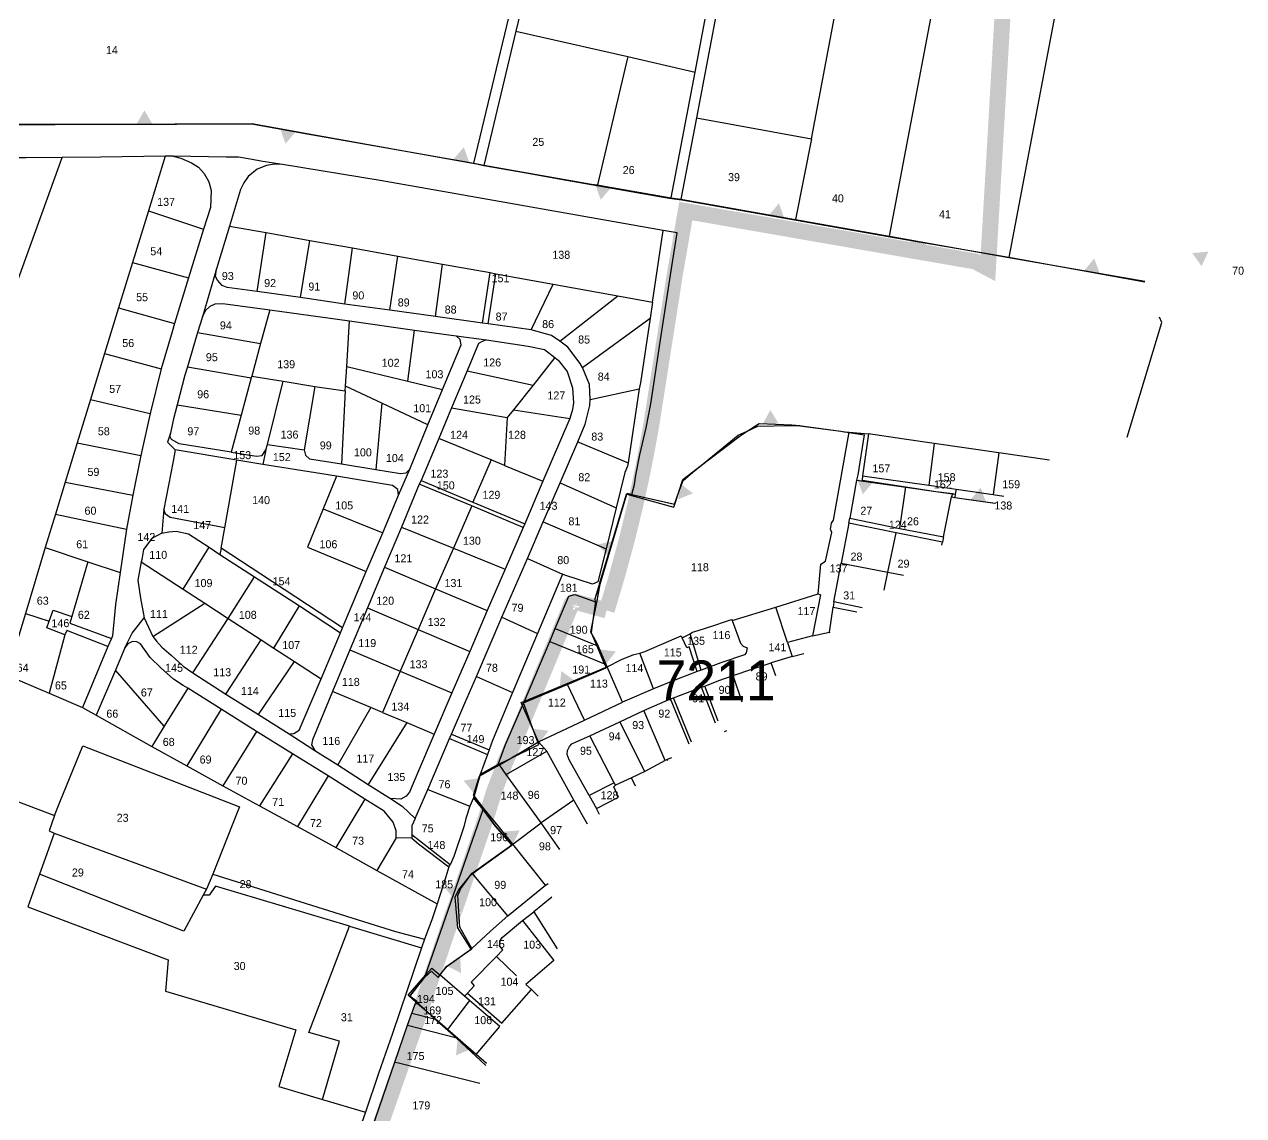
# Model space of a CAD drawing. Extents: x -493 to 187849, y -1657 to 664362.
# Drawn here: x 184968 to 185730, y 659856 to 660538 of the extents above; entities that cross this region are included whole.
import ezdxf

# ---------------------------------------------------------------- set-up
doc = ezdxf.new("R2010")
doc.units = 0
doc.header["$MEASUREMENT"] = 0
doc.layers.get('0').update_dxf_attribs({"linetype": 'CONTINUOUS'})
for name, color, linetype in [('0DXF_GUSH', 3, 'CONTINUOUS'), ('0G_GV_LIN', 10, 'CONTINUOUS'), ('1DXF_GUSH', 3, 'CONTINUOUS'), ('1G_GV_LIN', 1, 'CONTINUOUS'), ('BOUNDARY', 1, 'CONTINUOUS'), ('GBOUND_BOUNDARY', 5, 'CONTINUOUS')]:
    doc.layers.add(name, color=color, linetype=linetype)
doc.styles.get("Standard").update_dxf_attribs({"font": 'dimheb.shx'})

# ---------------------------------------------------------------- blocks, each defined once
blk = doc.blocks.new('TVC_FENCE')
blk.add_solid([(-0.5, 0), (0.5, 0), (0, 0.866)])

msp = doc.modelspace()

# ---------------------------------------------------------------- linework, layer by layer
at = {"layer": '0DXF_GUSH'}
for points in [[(185298.7, 660630.38), (185275.52, 660533.38)], [(185508.88, 660405.38), (185548.55, 660615.06)], [(185387.38, 660507.88), (185405.69, 660605.44)], [(185623.27, 660601.81), (185583.47, 660392.06)], [(185408.83, 660588.25), (185388.19, 660479.38)], [(185460.08, 660466.19), (185480.77, 660575.63)], [(185249.23, 660451.06), (185271.06, 660542)], [(185275.52, 660533.38), (185255.41, 660449.41)], [(185275.52, 660533.38), (185345.34, 660517.63)], [(185345.34, 660517.63), (185326.42, 660437.44)], [(185345.34, 660517.63), (185387.38, 660507.88)], [(185372.38, 660429.38), (185387.38, 660507.88)], [(185388.19, 660479.38), (185378.5, 660428.56)], [(185388.19, 660479.38), (185460.08, 660466.19)], [(185583.47, 660392.06), (185512.86, 660404.13), (185379.09, 660427.81), (185371.23, 660428.88), (185307.14, 660440.06), (185255.41, 660449.41), (185141.62, 660469.98), (185131.41, 660471.82), (185111.63, 660475.36), (185110.87, 660475.5), (185063.36, 660475.44), (185062.31, 660475.43), (184987.67, 660475.16), (184964.96, 660475.08)], [(184964.96, 660475.08), (184987.67, 660475.16), (185062.31, 660475.43), (185063.36, 660475.44), (185110.87, 660475.5), (185111.63, 660475.36), (185131.41, 660471.82), (185141.62, 660469.98), (185249.23, 660451.06)], [(185460.08, 660466.19), (185450.2, 660415.81)], [(184704.69, 660378.06), (184933.72, 660294.69), (184952.59, 660346.06), (184992, 660454.56)], [(184992, 660454.56), (184969.63, 660454.38), (184938.8, 660454.31), (184840.66, 660454.06), (184720.78, 660454.06)], [(185056.45, 660455.25), (185016.14, 660454.81), (184992, 660454.56)], [(185056.45, 660455.25), (185045.86, 660421.25)], [(185061.3, 660455.31), (185056.45, 660455.25)], [(185129.56, 660450.06), (185116.16, 660452.31), (185110.63, 660453.25), (185102.23, 660454.75), (185094.48, 660454.75), (185061.3, 660455.31)], [(185061.3, 660455.31), (185066.06, 660454.06), (185072.88, 660451.13), (185077.16, 660448.44), (185080.81, 660444.56), (185083.66, 660439.38), (185085, 660433.88), (185084.59, 660423.19), (185080.34, 660409.69)], [(185129.56, 660450.06), (185124.58, 660450.25), (185119.66, 660449.5), (185113.75, 660447.31), (185108.19, 660442.56), (185105.41, 660438.63), (185103.39, 660434.56), (185096.52, 660411.69)], [(185367.52, 660409), (185227.38, 660433.69), (185190.73, 660440.13), (185129.56, 660450.06)], [(185249.23, 660451.06), (185255.41, 660449.41)], [(185255.41, 660449.41), (185322.77, 660437.94), (185326.42, 660437.44)], [(185326.42, 660437.44), (185330.73, 660436.5), (185372.38, 660429.38)], [(185372.38, 660429.38), (185378.5, 660428.56)], [(185378.5, 660428.56), (185450.2, 660415.81)], [(185045.86, 660421.25), (185035.98, 660388.94)], [(185045.86, 660421.25), (185080.34, 660409.69)], [(185450.2, 660415.81), (185508.88, 660405.38)], [(185080.34, 660409.69), (185070.94, 660379.31)], [(185096.52, 660411.69), (185088.48, 660384.88)], [(185096.52, 660411.69), (185119.47, 660407.63)], [(185360.86, 660364.13), (185367.52, 660409)], [(185376.2, 660407.5), (185367.52, 660409)], [(185113.88, 660370.75), (185119.47, 660407.63)], [(185119.47, 660407.63), (185146.8, 660402.75)], [(185140.86, 660367), (185146.8, 660402.75)], [(185146.8, 660402.75), (185173.44, 660398)], [(185372.98, 660386.5), (185376.2, 660407.5)], [(185508.88, 660405.38), (185583.47, 660392.06)], [(185168.56, 660362.94), (185173.44, 660398)], [(185173.44, 660398), (185201.72, 660392.88)], [(185196.63, 660359.13), (185201.72, 660392.88)], [(185201.72, 660392.88), (185229.52, 660387.88)], [(185035.98, 660388.94), (185027.19, 660360.56)], [(185035.98, 660388.94), (185070.94, 660379.31)], [(185225.34, 660355.19), (185229.52, 660387.88)], [(185229.52, 660387.88), (185259.34, 660382.63)], [(185347.88, 660243.91), (185349.61, 660250.25), (185350.47, 660255.94), (185352.98, 660268.69), (185356.86, 660285.63), (185359.7, 660300.69), (185366.19, 660343.25), (185372.98, 660386.5)], [(185583.47, 660392.06), (185668.44, 660377.2)], [(185668.38, 660376.66), (185583.47, 660392.06)], [(185070.94, 660379.31), (185062.13, 660350.88)], [(185088.48, 660384.88), (185079.66, 660354.94)], [(185113.88, 660370.75), (185095.09, 660373.38), (185092.03, 660374.5), (185089.11, 660377.81), (185087.91, 660380.06), (185088.48, 660384.88)], [(185254.64, 660351.06), (185259.34, 660382.63)], [(185258.08, 660350.56), (185262.91, 660381.88)], [(185259.34, 660382.63), (185262.91, 660381.88)], [(185262.91, 660381.88), (185298.81, 660375.38)], [(185140.86, 660367), (185113.88, 660370.75)], [(185284.92, 660346.81), (185298.81, 660375.38)], [(185298.81, 660375.38), (185339.16, 660368.06)], [(185079.66, 660354.94), (185081.64, 660358.94), (185084.44, 660361.63), (185087.69, 660363.06), (185092.45, 660363.31), (185121.67, 660359.25)], [(185168.56, 660362.94), (185140.86, 660367)], [(185196.63, 660359.13), (185168.56, 660362.94)], [(185303, 660339.69), (185339.16, 660368.06)], [(185339.16, 660368.06), (185360.86, 660364.13)], [(185360.86, 660364.13), (185359.44, 660354.13)], [(185027.19, 660360.56), (185018.47, 660332.13)], [(185027.19, 660360.56), (185062.13, 660350.88)], [(185079.66, 660354.94), (185076.59, 660345.25)], [(185121.67, 660359.25), (185115.95, 660338.31)], [(185121.67, 660359.25), (185171.56, 660352.38)], [(185225.34, 660355.19), (185196.63, 660359.13)], [(185254.64, 660351.06), (185225.34, 660355.19)], [(185657.3, 660279.75), (185678.92, 660351.5), (185677.58, 660354.75)], [(185062.13, 660350.88), (185060.83, 660345.63), (185053.78, 660322.56)], [(185169.75, 660323.94), (185171.56, 660352.38)], [(185171.56, 660352.38), (185212.03, 660346.69)], [(185258.08, 660350.56), (185254.64, 660351.06)], [(185284.92, 660346.81), (185258.08, 660350.56)], [(185316.97, 660323.38), (185359.44, 660354.13)], [(185359.44, 660354.13), (185353.27, 660313.81), (185352.39, 660310)], [(185076.59, 660345.25), (185070.22, 660323.69)], [(185076.59, 660345.25), (185115.95, 660338.31)], [(185208.02, 660314.69), (185212.03, 660346.69)], [(185212.03, 660346.69), (185238.11, 660343.06)], [(185229.64, 660309.5), (185241.3, 660337.5), (185240.63, 660340.88), (185238.11, 660343.06)], [(185238.11, 660343.06), (185257, 660340.5)], [(185257, 660340.5), (185254.34, 660339.5), (185252.13, 660338.19), (185244.95, 660321.19)], [(185257, 660340.5), (185283.22, 660336.69), (185293.31, 660334.5), (185299.86, 660329.44)], [(185303, 660339.69), (185297.63, 660343.38), (185284.92, 660346.81)], [(185316.97, 660323.38), (185315.66, 660325.88), (185307.94, 660336.06), (185303, 660339.69)], [(185018.47, 660332.13), (185009.78, 660303.31)], [(185018.47, 660332.13), (185053.78, 660322.56)], [(185115.95, 660338.31), (185110.44, 660317.94)], [(185299.86, 660329.44), (185286.19, 660312.25)], [(185299.86, 660329.44), (185301.91, 660327.94), (185307.56, 660320.88), (185310.75, 660310.5), (185311.41, 660301.31), (185310.84, 660297.06), (185309.14, 660291.5)], [(185053.78, 660322.56), (185046.95, 660294.56)], [(185070.22, 660323.69), (185068.69, 660318.5), (185063.8, 660299.88)], [(185070.22, 660323.69), (185110.14, 660316.75)], [(185110.14, 660316.75), (185103.88, 660293.44)], [(185110.44, 660317.94), (185110.14, 660316.75)], [(185110.44, 660317.94), (185130.17, 660314.81)], [(185169.08, 660311.63), (185169.75, 660323.94)], [(185169.75, 660323.94), (185208.02, 660314.69)], [(185244.95, 660321.19), (185235.25, 660298.13)], [(185244.95, 660321.19), (185286.19, 660312.25)], [(185321.8, 660303.38), (185321.36, 660312.75), (185316.97, 660323.38)], [(185120.3, 660275.25), (185130.17, 660314.81)], [(185130.17, 660314.81), (185149.8, 660311.5)], [(185149.8, 660311.5), (185143.14, 660271.75)], [(185149.8, 660311.5), (185168.88, 660308.69)], [(185168.88, 660308.69), (185169.08, 660311.63)], [(185191.73, 660301.06), (185169.08, 660311.63)], [(185208.02, 660314.69), (185229.64, 660309.5)], [(185220.48, 660287.5), (185229.64, 660309.5)], [(185286.19, 660312.25), (185273.94, 660296.94)], [(185321.8, 660303.38), (185352.39, 660310)], [(185352.39, 660310), (185345.55, 660263.69)], [(185009.78, 660303.31), (185001.36, 660276.13)], [(185009.78, 660303.31), (185046.95, 660294.56)], [(185168.88, 660308.69), (185166.42, 660263)], [(185314.11, 660276.88), (185318.84, 660287.81), (185321.63, 660299.63), (185321.8, 660303.38)], [(185046.95, 660294.56), (185041.14, 660268.38)], [(185063.8, 660299.88), (185061.39, 660290.38), (185059.63, 660282.25)], [(185063.8, 660299.88), (185103.88, 660293.44)], [(185191.73, 660301.06), (185187.95, 660259.5)], [(185220.48, 660287.5), (185191.73, 660301.06)], [(185235.25, 660298.13), (185227.33, 660279)], [(185235.25, 660298.13), (185269.92, 660292.06)], [(185273.94, 660296.94), (185269.92, 660292.06)], [(185273.94, 660296.94), (185309.14, 660291.5)], [(185103.88, 660293.44), (185097.63, 660270.31)], [(185209.22, 660259.75), (185220.48, 660287.5)], [(185269.92, 660292.06), (185268.42, 660262.06)], [(185309.14, 660291.5), (185292.2, 660252.19)], [(185419.89, 660283.52), (185427.36, 660288.31), (185447.86, 660287.56), (185452.82, 660287), (185453.87, 660286.85), (185478.55, 660283.41)], [(185419.89, 660283.52), (185426.61, 660286.63), (185447, 660287.06), (185452.82, 660287), (185453.87, 660286.85), (185478.55, 660283.41)], [(185059.63, 660282.25), (185057.91, 660276.63), (185062.53, 660271.88)], [(185097.63, 660270.31), (185065.14, 660275.69), (185060.38, 660278.31), (185059.55, 660280.06), (185059.63, 660282.25)], [(185227.33, 660279), (185216.23, 660252.69)], [(185260.09, 660265.69), (185227.33, 660279)], [(185391.51, 660262.32), (185414.31, 660280.94), (185419.89, 660283.52)], [(185391.51, 660262.32), (185415.48, 660280.69), (185419.89, 660283.52)], [(185464.31, 660181.94), (185465.89, 660200.5), (185468.95, 660202.38), (185472.91, 660220.25), (185472.02, 660222.38), (185472.67, 660226.13), (185473.89, 660227.88), (185483.66, 660282.85)], [(185478.55, 660283.41), (185480.6, 660283.15), (185481.16, 660283.07)], [(185478.55, 660283.41), (185480.6, 660283.15), (185481.16, 660283.07)], [(185481.16, 660283.07), (185483.66, 660282.85)], [(185481.16, 660283.07), (185483.66, 660282.85), (185495.73, 660281.75)], [(185483.66, 660282.85), (185493.09, 660281.13), (185489.02, 660256.13), (185488.19, 660252.94)], [(185495.73, 660281.75), (185492.03, 660255.69)], [(185536.83, 660275.81), (185518.02, 660278.5), (185495.73, 660281.75)], [(185001.36, 660276.13), (184993.95, 660251.75)], [(185001.36, 660276.13), (185041.14, 660268.38)], [(185062.53, 660271.88), (185061.42, 660264.75), (185055.58, 660234.75)], [(185101.19, 660265.44), (185062.53, 660271.88)], [(185097.63, 660270.31), (185113.36, 660267.88), (185116.88, 660268.38), (185119.28, 660271.75)], [(185119.28, 660271.75), (185117.44, 660262.75)], [(185119.28, 660271.75), (185120.3, 660275.25)], [(185120.3, 660275.25), (185143.14, 660271.75)], [(185143.14, 660271.75), (185144.06, 660268.5), (185146.52, 660266.25), (185166.42, 660263)], [(185303.05, 660251.13), (185314.11, 660276.88)], [(185314.11, 660276.88), (185345.55, 660263.69)], [(185536.83, 660275.81), (185533.52, 660249.69)], [(185577.06, 660270), (185536.83, 660275.81)], [(185041.14, 660268.38), (185036.17, 660243.5)], [(185093.56, 660223.19), (185101.19, 660265.44)], [(185117.44, 660262.75), (185101.19, 660265.44)], [(185260.09, 660265.69), (185248.64, 660239.06)], [(185268.42, 660262.06), (185260.09, 660265.69)], [(185345.55, 660263.69), (185345.2, 660261.69), (185343.5, 660257.75), (185338.17, 660235.56)], [(185577.06, 660270), (185573.64, 660243.88)], [(185608.74, 660265.31), (185577.06, 660270)], [(185163.33, 660255.38), (185154.31, 660256.88), (185117.44, 660262.75)], [(185166.42, 660263), (185187.95, 660259.5)], [(185187.95, 660259.5), (185203.38, 660257), (185206.89, 660257.5), (185209.22, 660259.75)], [(185202.14, 660243.44), (185209.22, 660259.75)], [(185268.42, 660262.06), (185292.2, 660252.19)], [(185377.32, 660245.58), (185379.65, 660252.82), (185380.03, 660253.14), (185385.85, 660257.99), (185391.51, 660262.32)], [(185377.32, 660245.58), (185379.65, 660252.82), (185380.03, 660253.14), (185385.85, 660257.99), (185391.51, 660262.32)], [(185492.03, 660255.69), (185491.81, 660252.88), (185519.05, 660248.74), (185537.71, 660245.91)], [(185492.03, 660255.69), (185533.52, 660249.69)], [(184993.95, 660251.75), (184987.88, 660231.56)], [(184993.95, 660251.75), (185036.17, 660243.5)], [(185163.33, 660255.38), (185155.14, 660234.94)], [(185202.14, 660243.44), (185201.7, 660247.13), (185198.47, 660249.56), (185163.33, 660255.38)], [(185215.09, 660250.31), (185204.08, 660223.63)], [(185216.23, 660252.69), (185215.09, 660250.31)], [(185247.94, 660236.81), (185215.09, 660250.31)], [(185216.23, 660252.69), (185248.64, 660239.06)], [(185292.2, 660252.19), (185280.97, 660225.56)], [(185292.56, 660226.94), (185303.05, 660251.13)], [(185303.05, 660251.13), (185338.17, 660235.56)], [(185488.19, 660252.94), (185484.02, 660229.06)], [(185488.19, 660252.94), (185519.05, 660248.74)], [(185515.22, 660222.75), (185519.05, 660248.74)], [(185519.05, 660248.74), (185537.71, 660245.91)], [(185533.52, 660249.69), (185550.53, 660247.19)], [(185036.17, 660243.5), (185032.14, 660222.38)], [(185192.44, 660220.06), (185202.14, 660243.44)], [(185323.75, 660165.43), (185326.23, 660177.44), (185326.61, 660179.81), (185327.6, 660187.1), (185327.74, 660188.11), (185344.74, 660244.14)], [(185325.22, 660176.94), (185325.03, 660178.94), (185327.6, 660187.1), (185327.74, 660188.11), (185344.74, 660244.14)], [(185344.74, 660244.14), (185344.91, 660244.69), (185347.88, 660243.91)], [(185344.74, 660244.14), (185347.72, 660243.31)], [(185347.72, 660243.31), (185374.23, 660236), (185374.83, 660237.86), (185377.32, 660245.58)], [(185347.72, 660243.31), (185347.88, 660243.91)], [(185347.88, 660243.91), (185374.83, 660237.86), (185377.32, 660245.58)], [(185537.71, 660245.91), (185548.16, 660244.5)], [(185537.71, 660245.91), (185548.16, 660244.5)], [(185542.66, 660217.56), (185547.59, 660242.44)], [(185548.16, 660244.5), (185547.59, 660242.44)], [(185547.59, 660242.44), (185549.67, 660242.14)], [(185548.16, 660244.5), (185549.89, 660244.06)], [(185549.89, 660244.06), (185549.67, 660242.14)], [(185549.67, 660242.14), (185574.77, 660238.55)], [(185549.67, 660242.14), (185574.77, 660238.55)], [(185550.53, 660247.19), (185549.89, 660244.06)], [(185550.53, 660247.19), (185573.64, 660243.88)], [(185573.64, 660243.88), (185580.36, 660242.95)], [(185055.58, 660234.75), (185054.22, 660219.88)], [(185093.56, 660223.19), (185059.52, 660229.5), (185056.48, 660231.69), (185055.58, 660234.75)], [(185155.14, 660234.94), (185145.3, 660211), (185182.02, 660195.75)], [(185155.14, 660234.94), (185192.44, 660220.06)], [(185247.94, 660236.81), (185236.55, 660210.44)], [(185279.91, 660223.31), (185247.94, 660236.81)], [(185248.64, 660239.06), (185280.97, 660225.56)], [(185338.17, 660235.56), (185331.94, 660210.06)], [(184987.88, 660231.56), (184981.44, 660210.88)], [(184987.88, 660231.56), (185032.14, 660222.38)], [(185280.97, 660225.56), (185279.91, 660223.31)], [(185282.63, 660203.88), (185292.56, 660226.94)], [(185292.56, 660226.94), (185317.28, 660216.19), (185331.94, 660210.06)], [(185483.44, 660225.94), (185478.59, 660200.94)], [(185483.44, 660225.94), (185484.02, 660229.06)], [(185513.08, 660220.06), (185483.44, 660225.94)], [(185484.02, 660229.06), (185515.22, 660222.75)], [(185032.14, 660222.38), (185028.28, 660195.13)], [(185054.22, 660219.88), (185048.14, 660216.38), (185042.78, 660209.5), (185041.8, 660203.38), (185041.47, 660201.88)], [(185054.22, 660219.88), (185058.59, 660220.69), (185063.14, 660221.06), (185071.03, 660219.31), (185083.83, 660211)], [(185091.36, 660210.5), (185093.56, 660223.19)], [(185182.02, 660195.75), (185192.44, 660220.06)], [(185204.08, 660223.63), (185193.38, 660198.44)], [(185204.08, 660223.63), (185236.55, 660210.44)], [(185279.91, 660223.31), (185268.69, 660197.25)], [(185507.91, 660195.31), (185513.08, 660220.06)], [(185541.91, 660214.19), (185513.08, 660220.06)], [(185515.22, 660222.75), (185542.66, 660217.56)], [(185542.66, 660217.56), (185541.91, 660214.19)], [(184981.44, 660210.88), (184969.11, 660169.56)], [(184981.44, 660210.88), (185007.98, 660201.94)], [(185067.59, 660184.81), (185083.83, 660211)], [(185083.83, 660211), (185090.61, 660206.44)], [(185091.36, 660210.5), (185090.61, 660206.44)], [(185167.13, 660160.69), (185116.13, 660194.19), (185091.36, 660210.5)], [(185236.55, 660210.44), (185225.17, 660185)], [(185236.55, 660210.44), (185268.69, 660197.25)], [(185331.94, 660210.06), (185326.75, 660189.44), (185323.42, 660187.81), (185306, 660193.5), (185304.58, 660194.06)], [(185541.53, 660212.38), (185541.91, 660214.19)], [(185090.61, 660206.44), (185112.25, 660192.44)], [(185266.75, 660167.31), (185282.63, 660203.88)], [(185282.63, 660203.88), (185304.58, 660194.06)], [(185007.98, 660201.94), (184997.97, 660167.75)], [(185007.98, 660201.94), (185028.28, 660195.13)], [(185028.28, 660195.13), (185025.38, 660175.19), (185023.5, 660155.56), (185022.83, 660154)], [(185041.47, 660201.88), (185039.19, 660190.44), (185040.94, 660179.13), (185043.31, 660166.94)], [(185041.47, 660201.88), (185067.59, 660184.81)], [(185167.13, 660160.69), (185182.02, 660195.75)], [(185193.38, 660198.44), (185182.83, 660173.19)], [(185193.38, 660198.44), (185225.17, 660185)], [(185268.69, 660197.25), (185257.52, 660171.38)], [(185474, 660176.81), (185478.59, 660200.94)], [(185478.59, 660200.94), (185507.91, 660195.31)], [(185505.6, 660184.08), (185507.91, 660195.31)], [(185507.91, 660195.31), (185517.51, 660193.47)], [(185095.67, 660166.5), (185112.25, 660192.44)], [(185112.25, 660192.44), (185140.22, 660174.31)], [(185304.58, 660194.06), (185288.94, 660157.19)], [(185067.59, 660184.81), (185081.19, 660176.13)], [(185225.17, 660185), (185214.36, 660159.56)], [(185225.17, 660185), (185257.52, 660171.38)], [(185300, 660160.25), (185308.58, 660180.38), (185312.25, 660181.56), (185325.22, 660176.94)], [(185437.92, 660173.44), (185464.31, 660181.94)], [(185464.31, 660181.94), (185465.73, 660181.19), (185460.69, 660155.56)], [(185048.58, 660155.31), (185081.19, 660176.13)], [(185081.19, 660176.13), (185095.67, 660166.5)], [(185124.28, 660148), (185140.22, 660174.31)], [(185140.22, 660174.31), (185165.83, 660157.44)], [(185182.83, 660173.19), (185171.75, 660146.94)], [(185182.83, 660173.19), (185214.36, 660159.56)], [(185323.75, 660165.43), (185325.16, 660175.63), (185325.22, 660176.94)], [(185410.47, 660165.25), (185437.92, 660173.44)], [(185445.17, 660151.44), (185437.92, 660173.44)], [(185471.41, 660157.88), (185473.64, 660173.44)], [(185474, 660176.81), (185473.64, 660173.44)], [(185473.64, 660173.44), (185488.41, 660170.55)], [(185491.74, 660173.17), (185474, 660176.81)], [(184969.11, 660169.56), (184957.53, 660131.06), (184983.91, 660119.81)], [(184969.11, 660169.56), (184983.91, 660164.81)], [(184993.78, 660156.31), (184982.38, 660160.63), (184983.91, 660164.81)], [(184983.91, 660164.81), (184986.44, 660171.63), (184997.97, 660167.75)], [(184997.97, 660167.75), (184996.8, 660163.63), (185022.83, 660154)], [(185031.25, 660148.13), (185035.7, 660157.25), (185043.31, 660166.94)], [(185043.31, 660166.94), (185048.58, 660155.31)], [(185073.67, 660132.56), (185095.67, 660166.5)], [(185095.67, 660166.5), (185116.42, 660153.13)], [(185257.52, 660171.38), (185246.59, 660145.94)], [(185250.84, 660130.25), (185266.75, 660167.31)], [(185266.75, 660167.31), (185288.94, 660157.19)], [(185323, 660156.82), (185322.58, 660157.58), (185322.25, 660158.19), (185323.75, 660165.43)], [(185323, 660156.82), (185322.58, 660157.58), (185323.75, 660165.43)], [(185384.36, 660156.81), (185385.78, 660157.94), (185389.39, 660158.88), (185399.17, 660162), (185406.41, 660164.5), (185410.05, 660165.88), (185410.47, 660165.25)], [(185410.47, 660165.25), (185415.84, 660151.13), (185417.52, 660149.25), (185419.84, 660148.13), (185419.41, 660144.94), (185418.2, 660143.69), (185403.5, 660138.75), (185391.17, 660134.25)], [(185020.59, 660149.06), (184994.91, 660158.94), (184993.78, 660156.31)], [(185153.77, 660128.81), (185165.83, 660157.44)], [(185165.83, 660157.44), (185167.13, 660160.69)], [(185214.36, 660159.56), (185203.19, 660133.56)], [(185214.36, 660159.56), (185246.59, 660145.94)], [(185288.94, 660157.19), (185273.33, 660120.13)], [(185296.61, 660152.06), (185300, 660160.25)], [(185300, 660160.25), (185325.94, 660149.63)], [(185325.94, 660149.63), (185323, 660156.82)], [(185332.5, 660136.31), (185326.33, 660150.75), (185323, 660156.82)], [(185379.39, 660154.31), (185384.36, 660156.81)], [(185391.17, 660134.25), (185384.36, 660156.81)], [(185460.69, 660155.56), (185471.41, 660157.88)], [(185471.48, 660157.22), (185471.41, 660157.88)], [(184993.78, 660156.31), (184983.91, 660119.81)], [(185020.59, 660149.06), (185004.73, 660110.81)], [(185022.83, 660154), (185020.59, 660149.06)], [(185070.48, 660122.88), (185067.59, 660124.56), (185061.67, 660128.5), (185053.83, 660135.38), (185046.91, 660142.19), (185041.02, 660150.69), (185038.58, 660151.81), (185035.94, 660152), (185033, 660150.63), (185031.25, 660148.13)], [(185048.58, 660155.31), (185050.94, 660152.38), (185054.3, 660148.56), (185060.19, 660143.56), (185067.66, 660136.75), (185073.67, 660132.56)], [(185094.3, 660119.25), (185116.42, 660153.13)], [(185116.42, 660153.13), (185124.28, 660148)], [(185280.77, 660114.88), (185296.61, 660152.06)], [(185296.61, 660152.06), (185330.89, 660138.19)], [(185330.89, 660138.19), (185325.94, 660149.63)], [(185352.84, 660144.88), (185355.97, 660145.75), (185378.63, 660155.63), (185379.39, 660154.31)], [(185388.77, 660133.38), (185383.8, 660148.69), (185382.16, 660148.13), (185379.39, 660154.31)], [(185460.69, 660155.56), (185445.17, 660151.44)], [(185445.17, 660151.44), (185448.08, 660142.69)], [(185031.25, 660148.13), (185025.38, 660134.19)], [(185124.28, 660148), (185137.17, 660139.63)], [(185171.75, 660146.94), (185160.92, 660120.88)], [(185171.75, 660146.94), (185203.19, 660133.56)], [(185246.59, 660145.94), (185235.5, 660120)], [(185332.5, 660136.31), (185341.52, 660140.81), (185349.17, 660143.88), (185352.84, 660144.88)], [(185361.36, 660122.56), (185352.84, 660144.88)], [(185448.08, 660142.69), (185434.95, 660138.69)], [(185448.08, 660142.69), (185455.4, 660144.55)], [(185025.38, 660134.19), (185013.25, 660106)], [(185055.69, 660099.25), (185025.38, 660134.19)], [(185114.58, 660106.38), (185137.17, 660139.63)], [(185137.17, 660139.63), (185153.77, 660128.81)], [(185307.47, 660125.75), (185331.76, 660136)], [(185307.73, 660125.21), (185331.76, 660136)], [(185331.76, 660136), (185330.89, 660138.19)], [(185331.76, 660136), (185332.5, 660136.31)], [(185342.11, 660114.13), (185332.5, 660136.31)], [(185391.17, 660134.25), (185388.77, 660133.38)], [(185411.11, 660130.75), (185422.88, 660134.75), (185434.95, 660138.69)], [(185437.84, 660130.73), (185434.95, 660138.69)], [(185073.67, 660132.56), (185094.3, 660119.25)], [(185133.73, 660094.31), (185136.77, 660094.5), (185140.03, 660096.69), (185153.77, 660128.81)], [(185203.19, 660133.56), (185192.09, 660107.69)], [(185203.19, 660133.56), (185235.5, 660120)], [(185235.34, 660094.25), (185243.59, 660113.5), (185250.84, 660130.25)], [(185250.84, 660130.25), (185273.33, 660120.13)], [(185388.77, 660133.38), (185375.83, 660128.25), (185361.36, 660122.56)], [(185393.47, 660124.25), (185402.34, 660127.81), (185411.11, 660130.75)], [(185416.71, 660114.09), (185411.11, 660130.75)], [(184983.91, 660119.81), (185004.73, 660110.81)], [(185070.48, 660122.88), (185055.69, 660099.25)], [(185091.42, 660109.75), (185070.48, 660122.88)], [(185094.3, 660119.25), (185114.58, 660106.38)], [(185160.92, 660120.88), (185148.33, 660090.63), (185147.83, 660087.5), (185149.91, 660084)], [(185184.77, 660110.81), (185160.92, 660120.88)], [(185235.5, 660120), (185224.44, 660094.13)], [(185273.33, 660120.13), (185260.78, 660090.31), (185258.75, 660084.38)], [(185280.27, 660113.69), (185307.11, 660124.94), (185307.73, 660125.21)], [(185280.77, 660114.88), (185307.47, 660125.75)], [(185307.73, 660125.21), (185307.47, 660125.75)], [(185318.31, 660102.94), (185307.73, 660125.21)], [(185361.36, 660122.56), (185342.11, 660114.13)], [(185373.91, 660116.94), (185391.45, 660123.63)], [(185391.45, 660123.63), (185393.47, 660124.25)], [(185400.18, 660101.07), (185391.45, 660123.63)], [(185401.79, 660102.34), (185393.47, 660124.25)], [(185264.36, 660075.19), (185268.88, 660087.69), (185279.6, 660112.17)], [(185279.6, 660112.17), (185278.77, 660114.06), (185280.77, 660114.88)], [(185279.6, 660112.17), (185280.27, 660113.69)], [(185286.54, 660096.48), (185279.6, 660112.17)], [(185280.27, 660113.69), (185280.77, 660114.88)], [(185286.54, 660096.48), (185280.27, 660113.69)], [(185318.31, 660102.94), (185342.11, 660114.13)], [(185355.44, 660109.06), (185372.08, 660116.25)], [(185372.08, 660116.25), (185373.91, 660116.94)], [(185383.63, 660088.04), (185383.28, 660088.88), (185372.08, 660116.25)], [(185385.13, 660089.22), (185373.91, 660116.94)], [(185004.73, 660110.81), (185013.25, 660106)], [(185013.25, 660106), (185048.02, 660086.56)], [(185091.42, 660109.75), (185069.8, 660074.5)], [(185113.36, 660095.94), (185091.42, 660109.75)], [(185114.58, 660106.38), (185133.73, 660094.31)], [(185184.77, 660110.81), (185164.14, 660075)], [(185192.09, 660107.69), (185184.77, 660110.81)], [(185192.09, 660107.69), (185207.28, 660101.38)], [(185340.38, 660101.88), (185355.44, 660109.06)], [(185368.8, 660077.81), (185355.44, 660109.06)], [(185055.69, 660099.25), (185048.02, 660086.56)], [(185113.36, 660095.94), (185092.39, 660062)], [(185135.92, 660081.94), (185113.36, 660095.94)], [(185207.28, 660101.38), (185183.28, 660062.81)], [(185207.28, 660101.38), (185224.44, 660094.13)], [(185289.66, 660089.44), (185286.54, 660096.48)], [(185289.21, 660089.17), (185286.54, 660096.48)], [(185289.66, 660089.44), (185318.31, 660102.94)], [(185321.75, 660093.13), (185340.38, 660101.88)], [(185356.02, 660070.81), (185340.38, 660101.88)], [(185406.95, 660096.25), (185405.63, 660095.69)], [(184795.67, 659916.25), (184796.41, 659919.63), (184821.53, 660002.38), (184849.05, 660092.56), (184852.23, 660094.25), (184951.41, 660057), (184987.33, 660043.38)], [(185133.73, 660094.31), (185145.13, 660087.06), (185149.91, 660084)], [(185224.44, 660094.13), (185214.05, 660069.75), (185209.09, 660057.94), (185206.86, 660055.44), (185203.5, 660053.5), (185197.05, 660054.06)], [(185220.5, 660059.69), (185233.98, 660091.38)], [(185233.98, 660091.38), (185235.34, 660094.25)], [(185233.98, 660091.38), (185257.75, 660081.38)], [(185235.34, 660094.25), (185258.75, 660084.38)], [(185271.73, 660078.86), (185289.21, 660089.17)], [(185271.73, 660078.86), (185289.7, 660087.81), (185289.21, 660089.17)], [(185289.21, 660089.17), (185289.66, 660089.44)], [(185294.78, 660083.5), (185289.66, 660089.44)], [(185321.19, 660055.94), (185308.67, 660078.06), (185307.48, 660081.5), (185307.67, 660083.88), (185308.91, 660086.5), (185310.5, 660088.19), (185313.11, 660089.31), (185321.75, 660093.13)], [(185336.8, 660063.75), (185321.75, 660093.13)], [(184987.33, 660043.38), (184990.53, 660051.63), (185004.88, 660086.81), (185102.81, 660048.75), (185101.36, 660045.19), (185086.16, 660006.63)], [(185048.02, 660086.56), (185069.8, 660074.5)], [(185135.92, 660081.94), (185115.33, 660049.5)], [(185158.09, 660068.06), (185135.92, 660081.94)], [(185149.91, 660084), (185164.14, 660075)], [(185257.75, 660081.38), (185253.16, 660068.94)], [(185258.75, 660084.38), (185257.75, 660081.38)], [(185269.39, 660069.06), (185294.78, 660083.5)], [(185311.73, 660052.94), (185294.78, 660083.5)], [(185069.8, 660074.5), (185092.39, 660062)], [(185164.14, 660075), (185183.28, 660062.81)], [(185252.92, 660068.09), (185265.3, 660075.06)], [(185264.36, 660075.19), (185253.16, 660068.94)], [(185264.36, 660075.19), (185271.73, 660078.86)], [(185265.3, 660075.06), (185271.73, 660078.86)], [(185269.39, 660069.06), (185265.3, 660075.06)], [(185368.8, 660077.81), (185356.02, 660070.81)], [(185370.02, 660078.31), (185368.8, 660077.81)], [(185372.75, 660079.47), (185370.02, 660078.31)], [(185370.36, 660077.59), (185370.02, 660078.31)], [(185158.09, 660068.06), (185139, 660036.5)], [(185181.19, 660053.5), (185158.09, 660068.06)], [(185249.35, 660055.57), (185248.97, 660056.06), (185252.92, 660068.09)], [(185252.92, 660068.09), (185249.35, 660055.57)], [(185253.16, 660068.94), (185252.92, 660068.09)], [(185291.16, 660038.69), (185269.39, 660069.06)], [(185347.63, 660066.94), (185337.77, 660062.25)], [(185356.02, 660070.81), (185347.63, 660066.94)], [(185350.11, 660061.64), (185347.63, 660066.94)], [(185092.39, 660062), (185115.33, 660049.5)], [(185183.28, 660062.81), (185197.05, 660054.06)], [(185212.44, 660041.5), (185220.5, 660059.69)], [(185220.5, 660059.69), (185246.7, 660049.13)], [(185336.8, 660063.75), (185321.19, 660055.94)], [(185325.73, 660047.69), (185339.66, 660054.81), (185336.7, 660061.38), (185337.77, 660062.25)], [(185337.77, 660062.25), (185336.8, 660063.75)], [(185181.19, 660053.5), (185162.95, 660023.31)], [(185200.66, 660029.38), (185200.61, 660033.75), (185198.84, 660039.13), (185193.23, 660046), (185181.19, 660053.5)], [(185197.05, 660054.06), (185204.52, 660049.19), (185212.44, 660041.5)], [(185249.03, 660054.44), (185246.7, 660049.13)], [(185249.35, 660055.57), (185249.03, 660054.44)], [(185254.92, 660047.06), (185249.03, 660054.44)], [(185273.52, 660025.44), (185263.64, 660037.94), (185256.16, 660046.94), (185249.35, 660055.57)], [(185311.73, 660052.94), (185291.16, 660038.69)], [(185320.1, 660038.01), (185311.73, 660052.94)], [(185321.19, 660055.94), (185325.73, 660047.69)], [(184987.33, 660043.38), (184983.84, 660033.69), (184987.05, 660032.31)], [(185115.33, 660049.5), (185139, 660036.5)], [(185219.07, 659943.55), (185233.14, 659984.31), (185254.92, 660047.06)], [(185246.7, 660049.13), (185244.16, 660041.44), (185242.84, 660036.19), (185236.75, 660017.75), (185234.5, 660012.44)], [(185272.84, 660024.96), (185262.5, 660037), (185254.92, 660047.06)], [(185327.78, 660044.06), (185325.73, 660047.69)], [(185139, 660036.5), (185162.95, 660023.31)], [(185212.44, 660041.5), (185210.48, 660036.81), (185210.44, 660031.25)], [(185273.52, 660025.44), (185291.16, 660038.69)], [(185302.88, 660022.03), (185291.16, 660038.69)], [(184987.05, 660032.31), (184981.41, 660016.5), (184977.8, 660006.69)], [(184987.05, 660032.31), (185082.22, 659997.25)], [(185200.66, 660029.38), (185188.67, 660009)], [(185210.42, 660029.19), (185200.66, 660029.38)], [(185210.44, 660031.25), (185210.42, 660029.19)], [(185210.42, 660029.19), (185214.66, 660025.63), (185233.59, 660011.19)], [(185234.5, 660012.44), (185210.44, 660031.25)], [(185162.95, 660023.31), (185188.67, 660009)], [(185248.09, 660007.38), (185272.84, 660024.96)], [(185248.09, 660007.38), (185272.84, 660024.96)], [(185272.84, 660024.96), (185273.52, 660025.44)], [(185294.02, 659999.75), (185273.52, 660025.44)], [(185233.59, 660011.19), (185234.5, 660012.44)], [(184977.8, 660006.69), (184970.48, 659986.25), (185058.3, 659953.13), (185056.52, 659933.69), (185138.06, 659909.44), (185127.31, 659874), (185154.67, 659865.94)], [(185080.17, 659993.56), (185068, 659971.13), (184977.8, 660006.69)], [(185086.16, 660006.63), (185082.22, 659997.25)], [(185086.16, 660006.63), (185180.23, 659977.19), (185200.19, 659970.94), (185218.31, 659966)], [(185188.67, 660009), (185226.27, 659988.25)], [(185233.59, 660011.19), (185231.8, 660005), (185226.27, 659988.25)], [(185229.55, 659945.66), (185232.15, 659948.92), (185232.42, 659949.26), (185247.52, 659959.91), (185239.22, 659973.19), (185237.53, 659992.44), (185239.56, 659996.69), (185247.37, 660006.38)], [(185247.91, 659960.19), (185240.47, 659973.63), (185239.23, 659993.31), (185241.06, 659997.75), (185247.37, 660006.38)], [(185247.37, 660006.38), (185248.09, 660007.38)], [(185247.37, 660006.38), (185248.09, 660007.38)], [(185270.41, 659980.63), (185248.09, 660007.38)], [(185171.59, 659974.13), (185087.91, 659999.19), (185083.75, 659993.56), (185080.17, 659993.56)], [(185082.22, 659997.25), (185080.17, 659993.56)], [(185270.41, 659980.63), (185294.02, 659999.75)], [(185294.02, 659999.75), (185295.68, 660000.94)], [(185297.91, 659992.31), (185286.58, 659983.25)], [(185226.27, 659988.25), (185222.98, 659978.25), (185218.31, 659966)], [(185279.52, 659977.69), (185286.58, 659983.25)], [(185286.58, 659983.25), (185301.2, 659960.13)], [(185154.67, 659865.94), (185165.33, 659902.31), (185146.14, 659907.75), (185171.59, 659974.13)], [(185171.59, 659974.13), (185216.52, 659960.69)], [(185247.91, 659960.19), (185259.59, 659971.06), (185270.41, 659980.63)], [(185263.28, 659955.25), (185267.3, 659959.44), (185265.5, 659961.75), (185265.39, 659964.81), (185266.91, 659967.13), (185279.52, 659977.69)], [(185279.52, 659977.69), (185299.23, 659952.81), (185281.7, 659937.75)], [(185216.52, 659960.69), (185198.31, 659907.06), (185189.69, 659882.06), (185181.52, 659858)], [(185218.31, 659966), (185216.52, 659960.69)], [(185229.55, 659945.66), (185232.15, 659948.92), (185232.42, 659949.26), (185247.52, 659959.91), (185247.91, 659960.19)], [(185263.28, 659955.25), (185247.48, 659939.13), (185249.3, 659936.94), (185245.25, 659932.38)], [(185275.92, 659943.25), (185263.28, 659955.25)], [(185213.06, 659926.5), (185209.12, 659930.25), (185208.2, 659931.13), (185219.07, 659943.55)], [(185218.64, 659942.31), (185222.75, 659946), (185226.95, 659942.19), (185227.97, 659943.81)], [(185218.64, 659942.31), (185219.07, 659943.55)], [(185219.07, 659943.55), (185223.02, 659948.06), (185227.97, 659943.81)], [(185227.97, 659943.81), (185229.55, 659945.66)], [(185227.97, 659943.81), (185229.55, 659945.66)], [(185243.33, 659930.38), (185227.97, 659943.81)], [(185213.41, 659927.31), (185209.12, 659930.25), (185218.64, 659942.31)], [(185285.11, 659934.56), (185281.7, 659937.75)], [(185243.33, 659930.38), (185245.25, 659932.38)], [(185246.39, 659927.75), (185243.33, 659930.38)], [(185245.25, 659932.38), (185266.77, 659913.63)], [(185266.77, 659913.63), (185285.11, 659934.56)], [(185285.11, 659934.56), (185289.48, 659930.5)], [(185210.36, 659919.88), (185212.81, 659925.88)], [(185212.81, 659925.88), (185213.06, 659926.5)], [(185212.81, 659925.88), (185213.88, 659925.81)], [(185213.06, 659926.5), (185213.41, 659927.31)], [(185213.88, 659925.81), (185213.06, 659926.5)], [(185214.78, 659925.75), (185213.41, 659927.31)], [(185213.88, 659925.81), (185214.78, 659925.75)], [(185221.88, 659919.02), (185213.88, 659925.81)], [(185221.88, 659919.02), (185214.78, 659925.75)], [(185246.39, 659927.75), (185232.65, 659909.55)], [(185265.45, 659911.5), (185246.39, 659927.75)], [(185207.73, 659912.31), (185210.36, 659919.88)], [(185210.36, 659919.88), (185225.23, 659916.18)], [(185225.23, 659916.18), (185221.88, 659919.02)], [(185232.65, 659909.55), (185226.36, 659915.24), (185225.23, 659916.18), (185221.88, 659919.02)], [(185225.23, 659916.18), (185226.36, 659915.24), (185232.65, 659909.55), (185238.56, 659904.46)], [(185199.77, 659889.31), (185207.73, 659912.31)], [(185207.73, 659912.31), (185238.56, 659904.46)], [(185250.64, 659894.06), (185238.56, 659904.46), (185232.65, 659909.55)], [(185250.64, 659894.06), (185265.45, 659911.5)], [(185256.75, 659887.18), (185250.47, 659893), (185238.56, 659904.46)], [(185257.17, 659888.39), (185250.64, 659894.06)], [(185162.73, 659780.75), (185180.47, 659832.81), (185199.77, 659889.31)], [(185199.77, 659889.31), (185202.05, 659888.75), (185252.89, 659876.15)], [(185154.67, 659865.94), (185181.52, 659858)], [(185181.52, 659858), (185155.52, 659784)]]:
    msp.add_lwpolyline(points, dxfattribs=at)
at = {"layer": '0G_GV_LIN'}
for points in [[(184964.96, 660475.08), (184987.67, 660475.13), (185063.36, 660475.44), (185111.66, 660475.5), (185141.63, 660470), (185249.23, 660451.06), (185255.47, 660449.75), (185322.77, 660437.94), (185326.42, 660437.44), (185330.73, 660436.5), (185372.38, 660429.38), (185378.5, 660428.56), (185450.2, 660415.81), (185508.88, 660405.38), (185583.47, 660392.06), (185668.44, 660377.2)], [(185419.89, 660283.52), (185427.36, 660288.31), (185447.86, 660287.56), (185453.88, 660286.88), (185478.55, 660283.41)], [(185419.89, 660283.52), (185426.61, 660286.63), (185447, 660287.06), (185452.8, 660286.75), (185478.55, 660283.41)], [(185391.51, 660262.32), (185415.48, 660280.69), (185419.89, 660283.52)], [(185391.51, 660262.32), (185414.31, 660280.94), (185419.89, 660283.52)], [(185478.55, 660283.41), (185481.16, 660283.07)], [(185478.55, 660283.41), (185480.59, 660283.13), (185481.16, 660283.07)], [(185481.16, 660283.07), (185495.73, 660281.75), (185492.03, 660255.69), (185491.81, 660252.88), (185537.71, 660245.91)], [(185481.16, 660283.07), (185483.66, 660282.75), (185493.09, 660281.13), (185489.02, 660256.13), (185488.19, 660252.94), (185519, 660248.44), (185537.71, 660245.91)], [(185377.32, 660245.58), (185379.88, 660252.75), (185385.98, 660257.81), (185391.51, 660262.32)], [(185377.32, 660245.58), (185379.83, 660253.38), (185391.51, 660262.32)], [(185323.75, 660165.43), (185325.16, 660175.63), (185325.22, 660176.94), (185325.03, 660178.94), (185327.44, 660187.13), (185344.56, 660244.19), (185344.74, 660244.14)], [(185323.75, 660165.43), (185326.23, 660177.44), (185326.61, 660179.81), (185328.11, 660188), (185344.74, 660244.14)], [(185344.74, 660244.14), (185344.91, 660244.69), (185347.75, 660243.94), (185347.88, 660243.91), (185374.59, 660237.94), (185377.32, 660245.58)], [(185344.74, 660244.14), (185347.72, 660243.31), (185374.23, 660236), (185377.32, 660245.58)], [(185537.71, 660245.91), (185548.16, 660244.5), (185548.11, 660244.33)], [(185537.71, 660245.91), (185548.11, 660244.33)], [(185548.11, 660244.33), (185547.59, 660242.44), (185549.67, 660242.14)], [(185548.11, 660244.33), (185549.89, 660244.06), (185549.67, 660242.14)], [(185549.67, 660242.14), (185549.66, 660242), (185574.69, 660238.49)], [(185549.67, 660242.14), (185574.77, 660238.56)], [(185323, 660156.82), (185322.25, 660158.19), (185323.75, 660165.43)], [(185323, 660156.82), (185322.67, 660157.63), (185323.75, 660165.43)], [(185331.76, 660136), (185332.5, 660136.31), (185326.33, 660150.75), (185323, 660156.82)], [(185331.76, 660136), (185330.89, 660138.19), (185325.94, 660149.63), (185323, 660156.82)], [(185286.54, 660096.48), (185279.6, 660112.17), (185278.77, 660114.06), (185280.77, 660114.88), (185307.47, 660125.75), (185331.76, 660136)], [(185286.54, 660096.48), (185280.27, 660113.69), (185307.11, 660124.94), (185307.73, 660125.21), (185331.89, 660135.69), (185331.76, 660136)], [(185289.21, 660089.17), (185289.66, 660089.44), (185286.54, 660096.48)], [(185289.21, 660089.17), (185286.54, 660096.48)], [(185271.73, 660078.86), (185289.7, 660087.81), (185289.21, 660089.17)], [(185271.73, 660078.86), (185289.21, 660089.17)], [(185252.92, 660068.09), (185265.3, 660075.06), (185271.73, 660078.86)], [(185252.92, 660068.09), (185253.16, 660068.94), (185264.36, 660075.19), (185271.73, 660078.86)], [(185249.35, 660055.57), (185248.97, 660056.06), (185252.75, 660068), (185252.92, 660068.09)], [(185252.92, 660068.09), (185249.35, 660055.57)], [(185249.35, 660055.57), (185249.03, 660054.44), (185254.92, 660047.06), (185262.5, 660037), (185272.84, 660024.96)], [(185272.84, 660024.96), (185273.52, 660025.44), (185263.64, 660037.94), (185256.16, 660046.94), (185249.35, 660055.57)], [(185247.37, 660006.38), (185248.34, 660007.08), (185272.97, 660024.81), (185272.84, 660024.96)], [(185247.37, 660006.38), (185248.09, 660007.38), (185272.84, 660024.96)], [(185229.55, 659945.66), (185232.52, 659949.13), (185247.91, 659960.19), (185240.47, 659973.63), (185239.23, 659993.31), (185241.06, 659997.75), (185247.37, 660006.38)], [(185229.55, 659945.66), (185232.05, 659949), (185247.5, 659959.94), (185239.22, 659973.19), (185237.53, 659992.44), (185239.56, 659996.69), (185247.36, 660006.38), (185247.37, 660006.38)], [(185221.88, 659919.02), (185213.88, 659925.81), (185213.07, 659926.49), (185213.06, 659926.5), (185208.2, 659931.13), (185219.07, 659943.55), (185223.02, 659948.06), (185227.97, 659943.81), (185229.55, 659945.66)], [(185221.88, 659919.02), (185214.78, 659925.75), (185213.41, 659927.31), (185209.23, 659930.38), (185218.64, 659942.31), (185222.75, 659946), (185226.95, 659942.19), (185228.09, 659943.71), (185229.55, 659945.66)], [(185257.17, 659888.39), (185250.64, 659894.06), (185232.83, 659909.75), (185221.88, 659919.02)], [(185256.75, 659887.18), (185250.47, 659893), (185238.44, 659904.31), (185226.16, 659915), (185225.08, 659916), (185221.88, 659919.02)]]:
    msp.add_lwpolyline(points, dxfattribs=at)
at = {"layer": 'GBOUND_BOUNDARY', "color": 5, "const_width": 10}
msp.add_lwpolyline([(185583.54, 660613.95), (185574.25, 660453.1), (185573.7, 660443.56), (185570.33, 660385.34), (185562.43, 660389.53), (185381.59, 660421.03), (185374.86, 660382.05), (185360.13, 660287.99, -0.015016), (185349.89, 660236.67, -0.01938), (185332.16, 660171.51), (185313.53, 660176.59, 0.536588), (185310.01, 660174.9), (185276.31, 660093.84, 0.041606), (185256.23, 660040.15), (185237.12, 659984.13)], format="xyb", dxfattribs=at)
msp.add_lwpolyline([(185237.12, 659984.13), (185236.26, 659982.07), (185223.42, 659944.07), (185219.07, 659931.27), (185217.91, 659927.58), (185175.29, 659805.71)], dxfattribs=at)

# ---------------------------------------------------------------- block references
at = {"layer": 'BOUNDARY', "color": 1, "linetype": 'CONTINUOUS', "xscale": 10, "yscale": 10, "zscale": 10}
for p, rotation in [((185043.42, 660475.3), 0.1709764940193703), ((185133.08, 660471.69), 169.9262206208523), ((185241.39, 660452.45), 349.9262206208523), ((185329.98, 660436.6), 169.8493703882093), ((185438.28, 660417.33), 349.9614804341701), ((185526.9, 660401.66), 170.044395891489), ((185705.92, 660391.15), 65.56003278826618), ((185635.28, 660382.84), 350.2568588638007), ((185434.61, 660288.04), 1.316449794809467), ((185377.43, 660245.88), 262.037938573701), ((185493.66, 660252.6), 170.044395891489), ((185564.34, 660239.74), 350.2568588638007), ((185334.67, 660210.13), 73.23118298135573), ((185329.85, 660142.51), 292.8447372208123), ((185307.42, 660125.72), 24.55822035544881), ((185287.89, 660092.96), 292.8447372208123), ((185250.9, 660062.05), 68.6364383316847), ((185270.69, 660029.17), 304.522874312244), ((185239.29, 659995), 68.6364383316847), ((185236.5, 659952.1), 213.2616868959813), ((185243.1, 659900.37), 143.9487578851981)]:
    msp.add_blockref('TVC_FENCE', p, dxfattribs=dict(at, rotation=rotation))

# ---------------------------------------------------------------- texts
at = {"layer": '1DXF_GUSH'}
for s, p in [('14', (185019.35, 660519.13)), ('25', (185285.75, 660461.78)), ('26', (185342.18, 660444.14)), ('39', (185407.99, 660439.73)), ('40', (185472.89, 660426.5)), ('137', (185051.37, 660424.29)), ('41', (185539.8, 660416.57)), ('54', (185047.08, 660393.41)), ('138', (185298.25, 660391.21)), ('70', (185722.89, 660381.28)), ('93', (185091.78, 660377.98)), ('92', (185118.2, 660373.57)), ('151', (185260.27, 660376.59)), ('91', (185145.82, 660371.36)), ('90', (185173.32, 660365.85)), ('55', (185038.23, 660364.74)), ('89', (185201.66, 660361.44)), ('88', (185230.99, 660357.02)), ('87', (185262.8, 660352.61)), ('94', (185090.57, 660347.1)), ('86', (185291.88, 660347.92)), ('56', (185029.56, 660336.07)), ('85', (185314.35, 660338.28)), ('95', (185081.79, 660327.25)), ('139', (185126.4, 660322.84)), ('102', (185191.65, 660323.75)), ('126', (185255.08, 660323.94)), ('103', (185219.01, 660316.59)), ('84', (185326.59, 660315.12)), ('57', (185021.39, 660307.4)), ('96', (185076.38, 660304.09)), ('125', (185242.46, 660300.78)), ('127', (185295.16, 660303.33)), ('101', (185211.36, 660295.37)), ('98', (185108.27, 660281.38)), ('58', (185014.31, 660280.94)), ('97', (185070.25, 660280.94)), ('136', (185128.48, 660278.87)), ('124', (185234.38, 660278.73)), ('128', (185270.58, 660278.73)), ('83', (185322.58, 660277.63)), ('153', (185098.91, 660266.03)), ('99', (185152.97, 660272.11)), ('100', (185174.31, 660267.78)), ('152', (185123.64, 660264.81)), ('104', (185194.25, 660264.25)), ('59', (185007.83, 660255.57)), ('123', (185222.1, 660254.47)), ('82', (185314.48, 660252.26)), ('157', (185498.2, 660257.78)), ('158', (185538.97, 660252.26)), ('150', (185226.08, 660247.16)), ('162', (185536.57, 660247.69)), ('159', (185579.27, 660247.85)), ('140', (185110.7, 660237.93)), ('129', (185254.6, 660241.24)), ('60', (185005.98, 660231.31)), ('141', (185060.16, 660232.42)), ('105', (185162.63, 660234.62)), ('143', (185290.24, 660234.38)), ('27', (185490.66, 660231.31)), ('138', (185574.38, 660234.57)), ('147', (185073.93, 660222.34)), ('122', (185210.01, 660225.8)), ('81', (185308.3, 660224.7)), ('124', (185508.44, 660222.54)), ('26', (185519.8, 660224.7)), ('142', (185039.03, 660214.89)), ('130', (185242.4, 660212.57)), ('61', (185000.8, 660210.36)), ('106', (185152.77, 660210.36)), ('110', (185046.46, 660203.74)), ('121', (185199.61, 660201.54)), ('80', (185301.33, 660200.44)), ('28', (185484.51, 660202.64)), ('29', (185513.9, 660198.23)), ('118', (185384.82, 660196.02)), ('137', (185471.47, 660195.21)), ('109', (185074.75, 660186.1)), ('154', (185123.48, 660187.24)), ('131', (185230.87, 660186.1)), ('181', (185302.9, 660183.19)), ('63', (184976.17, 660175.07)), ('120', (185188.24, 660175.07)), ('31', (185479.95, 660178.38)), ('79', (185272.76, 660170.66)), ('117', (185451.39, 660168.57)), ('146', (184985.34, 660161.04)), ('62', (185001.84, 660166.25)), ('111', (185046.89, 660166.77)), ('108', (185102.38, 660166.25)), ('144', (185174.06, 660164.76)), ('132', (185220.37, 660161.84)), ('190', (185309.12, 660156.94)), ('116', (185398.28, 660153.6)), ('112', (185065.5, 660144.43)), ('107', (185129.53, 660147.37)), ('119', (185177.03, 660148.61)), ('165', (185313, 660144.76)), ('135', (185382.44, 660150.02)), ('141', (185433.27, 660145.93)), ('115', (185367.88, 660142.72)), ('64', (184963.6, 660133.17)), ('145', (185056.35, 660133.17)), ('113', (185086.43, 660130.39)), ('133', (185209.04, 660135.37)), ('78', (185256.77, 660133.17)), ('191', (185310.69, 660132.07)), ('114', (185343.93, 660132.99)), ('65', (184987.51, 660122.14)), ('118', (185166.75, 660124.35)), ('113', (185321.74, 660123.28)), ('89', (185425.22, 660127.77)), ('67', (185041.19, 660117.73)), ('114', (185103.72, 660118.64)), ('91', (185385.65, 660114.09)), ('90', (185402.1, 660119.39)), ('134', (185197.7, 660108.91)), ('112', (185295.45, 660111.43)), ('66', (185019.63, 660104.5)), ('115', (185127.02, 660104.94)), ('92', (185364.46, 660104.52)), ('77', (185240.81, 660095.68)), ('93', (185348.13, 660097.37)), ('68', (185054.86, 660086.85)), ('116', (185154.56, 660087.47)), ('149', (185244.64, 660088.61)), ('193', (185275.92, 660087.98)), ('94', (185333.41, 660090.33)), ('69', (185077.89, 660075.83)), ('117', (185175.85, 660076.48)), ('127', (185282.02, 660080.51)), ('95', (185315.5, 660081.32)), ('70', (185100.33, 660062.59)), ('135', (185195.23, 660064.92)), ('76', (185227.13, 660060.39)), ('148', (185265.91, 660053.31)), ('96', (185282.87, 660053.77)), ('128', (185328.39, 660053.54)), ('71', (185123.24, 660049.36)), ('23', (185026.09, 660039.44)), ('72', (185146.82, 660036.13)), ('75', (185216.65, 660032.82)), ('97', (185296.86, 660031.72)), ('73', (185173.17, 660025.1)), ('148', (185220.25, 660022.46)), ('196', (185259.44, 660027.32)), ('98', (185289.86, 660021.62)), ('29', (184998.12, 660005.25)), ('74', (185204.32, 660004.15)), ('28', (185102.87, 659997.98)), ('185', (185225.07, 659997.87)), ('99', (185261.98, 659997.53)), ('100', (185252.5, 659986.69)), ('145', (185257.37, 659960.59)), ('103', (185280.05, 659960.18)), ('30', (185099.17, 659946.81)), ('105', (185225.32, 659931.27)), ('104', (185265.87, 659937.01)), ('194', (185213.66, 659926.24)), ('131', (185251.86, 659924.83)), ('169', (185217.61, 659919.08)), ('31', (185166.13, 659914.83)), ('172', (185218.19, 659913.05)), ('106', (185249.49, 659912.99)), ('175', (185207.19, 659890.57)), ('179', (185210.82, 659859.69))]:
    msp.add_text(s, height=5, dxfattribs=at).set_placement(p)
at = {"layer": '1G_GV_LIN'}
msp.add_text('7211', height=25, dxfattribs=at).set_placement((185363.28, 660115.23))

doc.saveas('drawing.dxf')
